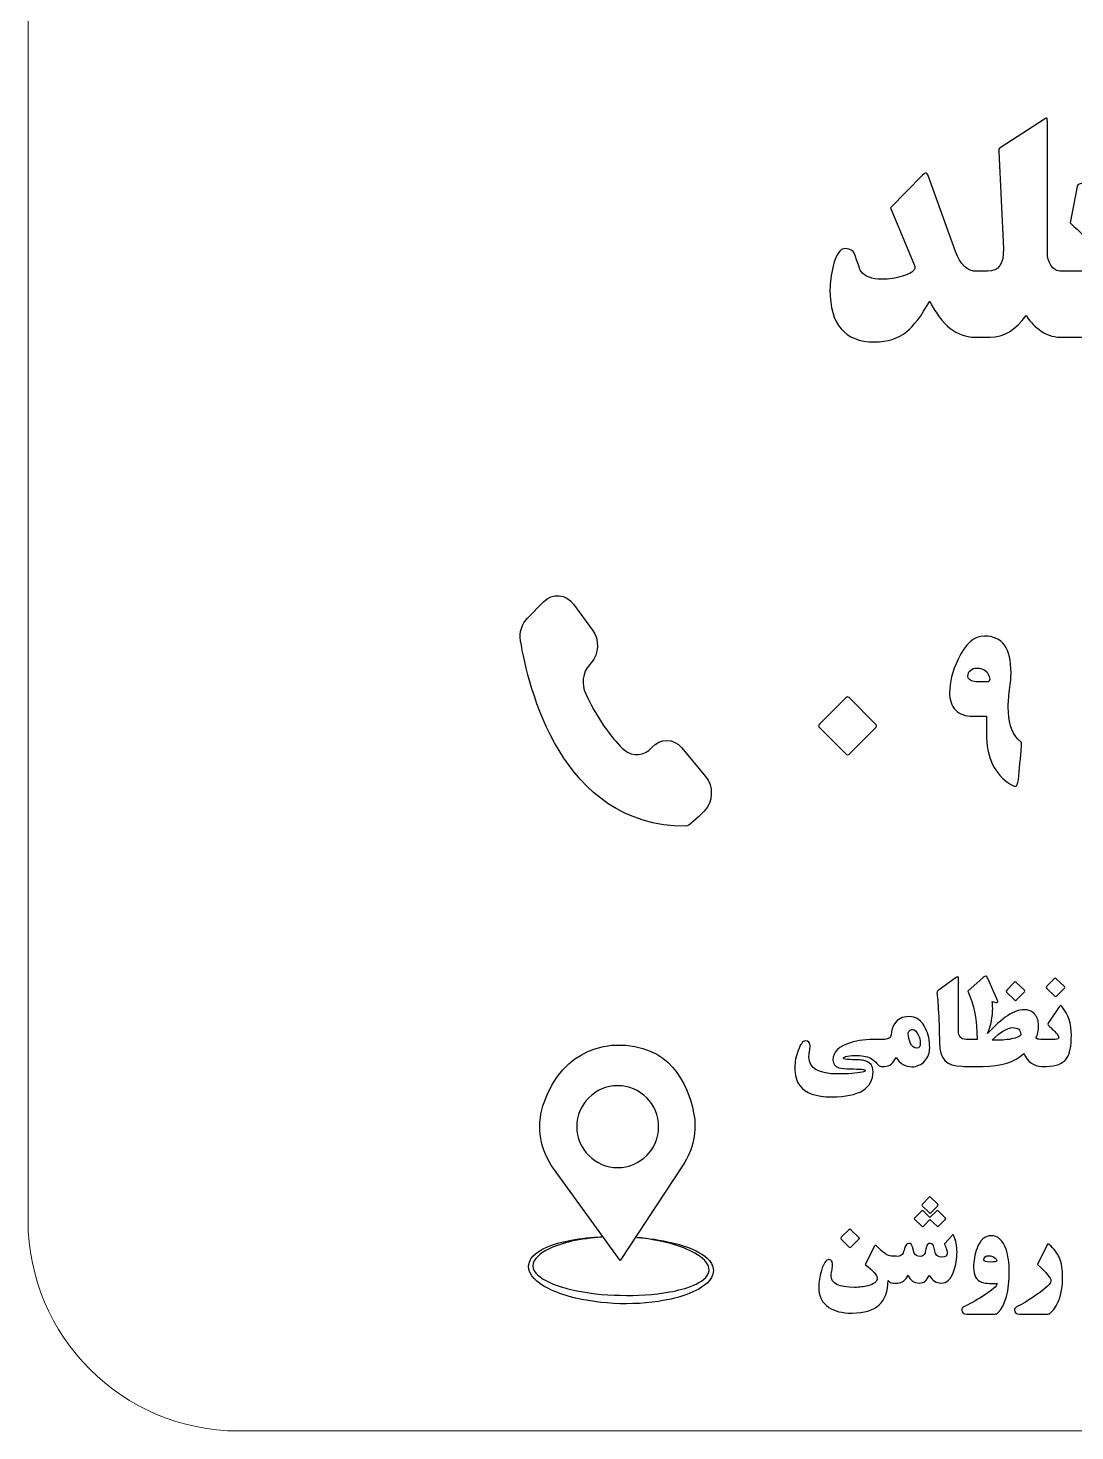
# Model space of a CAD drawing. Header units: millimetres. Extents: x -25 to 25, y -24.5 to 25.5.
# Drawn here: x -24.98 to -6.32, y -24.53 to 0.47 of the extents above; entities that cross this region are included whole.
import ezdxf

# ---------------------------------------------------------------- set-up
doc = ezdxf.new("R2010")
doc.units = ezdxf.units.MM
doc.header["$MEASUREMENT"] = 0
doc.layers.add('Layer 1', color=7, linetype='Continuous')

msp = doc.modelspace()

# ---------------------------------------------------------------- linework, layer by layer
at = {"layer": 'Layer 1', "color": 250, "lineweight": 18}
msp.add_open_spline([(21.2677, 25.4697), (21.2677, 25.4697), (-21.2323, 25.4697), (-21.2323, 25.4697), (-23.2977, 25.4697), (-24.9823, 23.7851), (-24.9823, 21.7197), (-24.9823, 21.7197), (-24.9823, -20.7803), (-24.9823, -20.7803), (-24.9823, -22.8457), (-23.2977, -24.5303), (-21.2323, -24.5303), (-21.2323, -24.5303), (21.2677, -24.5303), (21.2677, -24.5303), (23.3331, -24.5303), (25.0177, -22.8457), (25.0177, -20.7803), (25.0177, -20.7803), (25.0177, 21.7197), (25.0177, 21.7197), (25.0177, 23.7851), (23.3331, 25.4697), (21.2677, 25.4697)], degree=3, knots=[0, 0, 0, 0, 0.125, 0.125, 0.125, 0.25, 0.25, 0.25, 0.375, 0.375, 0.375, 0.5, 0.5, 0.5, 0.625, 0.625, 0.625, 0.75, 0.75, 0.75, 0.875, 0.875, 0.875, 1, 1, 1, 1], dxfattribs=at)
at = {"layer": 'Layer 1', "color": 250}
for points, knots in [([(-4.2819, -1.7464), (-4.2819, -1.7464), (-4.3361, -2.4529), (-4.3361, -2.4529), (-4.3397, -2.4891), (-4.3427, -2.5107), (-4.3463, -2.5173), (-4.3533, -2.5296), (-4.3714, -2.5397), (-4.4004, -2.5482), (-4.4004, -2.5482), (-5.4187, -2.8273), (-5.4187, -2.8273), (-5.1551, -3.1412), (-5.0232, -3.4676), (-5.0232, -3.8076), (-5.0232, -4.3093), (-5.1868, -4.6613), (-5.5144, -4.8649), (-5.7004, -4.9806), (-5.9148, -5.0383), (-6.1573, -5.0383), (-6.1573, -5.0383), (-6.4468, -5.0383), (-6.4468, -5.0383), (-6.4468, -5.0383), (-6.5758, -5.0383), (-6.5758, -5.0383), (-6.5758, -5.0383), (-6.5888, -5.0383), (-6.5888, -5.0383), (-6.7179, -5.0383), (-6.8437, -4.9916), (-6.9662, -4.8981), (-7.0624, -4.8236), (-7.1373, -4.7407), (-7.1907, -4.6507), (-7.3719, -4.9091), (-7.5872, -5.0383), (-7.8367, -5.0383), (-7.8367, -5.0383), (-7.8756, -5.0383), (-7.8756, -5.0383), (-7.8756, -5.0383), (-8.0254, -5.0383), (-8.0254, -5.0383), (-8.0254, -5.0383), (-8.1006, -5.0383), (-8.1006, -5.0383), (-8.4294, -5.0383), (-8.6989, -4.8239), (-8.9093, -4.3949), (-9.0557, -4.6568), (-9.1914, -4.8386), (-9.3176, -4.9399), (-9.4688, -5.0626), (-9.6621, -5.1234), (-9.8962, -5.1234), (-10.4231, -5.1234), (-10.6868, -4.8143), (-10.6868, -4.1961), (-10.6868, -4.0651), (-10.6678, -3.9239), (-10.6299, -3.7723), (-10.5783, -3.5637), (-10.5069, -3.4596), (-10.4156, -3.4596), (-10.3208, -3.4596), (-10.2587, -3.5068), (-10.2296, -3.6016), (-10.1797, -3.7603), (-10.1484, -3.8481), (-10.1364, -3.8653), (-10.0677, -3.9601), (-9.9421, -4.0073), (-9.7591, -4.0073), (-9.6368, -4.0073), (-9.5156, -3.9892), (-9.3948, -3.9531), (-9.2466, -3.9081), (-9.1726, -3.8547), (-9.1726, -3.7929), (-9.1726, -3.7824), (-9.1752, -3.7714), (-9.1804, -3.7594), (-9.1804, -3.7594), (-9.6096, -2.7333), (-9.6096, -2.7333), (-9.6096, -2.7333), (-9.0358, -2.1548), (-9.0358, -2.1548), (-9.0081, -2.1269), (-8.9873, -2.1133), (-8.9737, -2.1133), (-8.9617, -2.1133), (-8.9481, -2.1341), (-8.9322, -2.1756), (-8.9322, -2.1756), (-8.4467, -3.5134), (-8.4467, -3.5134), (-8.3624, -3.7481), (-8.2363, -3.8653), (-8.0692, -3.8653), (-8.0692, -3.8653), (-8.0254, -3.8653), (-8.0254, -3.8653), (-8.0254, -3.8653), (-7.8756, -3.8653), (-7.8756, -3.8653), (-7.6776, -3.8653), (-7.5844, -3.7308), (-7.5964, -3.4618), (-7.5964, -3.4618), (-7.6793, -1.7292), (-7.6793, -1.7292), (-7.6811, -1.6966), (-7.6722, -1.6737), (-7.6533, -1.6618), (-7.6533, -1.6618), (-6.8653, -1.1547), (-6.8653, -1.1547), (-6.8397, -1.1374), (-6.8233, -1.1326), (-6.8163, -1.1392), (-6.8128, -1.1446), (-6.8111, -1.1643), (-6.8111, -1.1988), (-6.8111, -1.1988), (-6.8111, -3.5368), (-6.8111, -3.5368), (-6.8111, -3.6197), (-6.7903, -3.6929), (-6.7493, -3.7568), (-6.7033, -3.8281), (-6.6414, -3.8642), (-6.5642, -3.8653), (-6.5642, -3.8653), (-6.5606, -3.8653), (-6.5606, -3.8653), (-6.5606, -3.8653), (-6.4468, -3.8653), (-6.4468, -3.8653), (-6.4468, -3.8653), (-6.3333, -3.8653), (-6.3333, -3.8653), (-6.0868, -3.8653), (-5.9002, -3.8517), (-5.7728, -3.8238), (-5.7177, -3.8119), (-5.6899, -3.7859), (-5.6899, -3.7462), (-5.6899, -3.7238), (-5.7013, -3.6991), (-5.7234, -3.6713), (-5.8182, -3.5539), (-6.0449, -3.3317), (-6.4029, -3.0041), (-6.4029, -3.0041), (-6.2812, -2.3546), (-6.2812, -2.3546), (-6.2812, -2.3444), (-6.2747, -2.3312), (-6.2609, -2.3157), (-6.2609, -2.3157), (-4.3256, -1.6948), (-4.3256, -1.6948), (-4.3034, -1.6878), (-4.2893, -1.6861), (-4.2846, -1.6896), (-4.2809, -1.6983), (-4.2801, -1.7173), (-4.2819, -1.7464)], [0, 0, 0, 0, 0.0175439, 0.0175439, 0.0175439, 0.0350877, 0.0350877, 0.0350877, 0.0526316, 0.0526316, 0.0526316, 0.0701754, 0.0701754, 0.0701754, 0.0877193, 0.0877193, 0.0877193, 0.1052632, 0.1052632, 0.1052632, 0.122807, 0.122807, 0.122807, 0.1403509, 0.1403509, 0.1403509, 0.1578947, 0.1578947, 0.1578947, 0.1754386, 0.1754386, 0.1754386, 0.1929825, 0.1929825, 0.1929825, 0.2105263, 0.2105263, 0.2105263, 0.2280702, 0.2280702, 0.2280702, 0.245614, 0.245614, 0.245614, 0.2631579, 0.2631579, 0.2631579, 0.2807018, 0.2807018, 0.2807018, 0.2982456, 0.2982456, 0.2982456, 0.3157895, 0.3157895, 0.3157895, 0.3333333, 0.3333333, 0.3333333, 0.3508772, 0.3508772, 0.3508772, 0.3684211, 0.3684211, 0.3684211, 0.3859649, 0.3859649, 0.3859649, 0.4035088, 0.4035088, 0.4035088, 0.4210526, 0.4210526, 0.4210526, 0.4385965, 0.4385965, 0.4385965, 0.4561404, 0.4561404, 0.4561404, 0.4736842, 0.4736842, 0.4736842, 0.4912281, 0.4912281, 0.4912281, 0.5087719, 0.5087719, 0.5087719, 0.5263158, 0.5263158, 0.5263158, 0.5438596, 0.5438596, 0.5438596, 0.5614035, 0.5614035, 0.5614035, 0.5789474, 0.5789474, 0.5789474, 0.5964912, 0.5964912, 0.5964912, 0.6140351, 0.6140351, 0.6140351, 0.6315789, 0.6315789, 0.6315789, 0.6491228, 0.6491228, 0.6491228, 0.6666667, 0.6666667, 0.6666667, 0.6842105, 0.6842105, 0.6842105, 0.7017544, 0.7017544, 0.7017544, 0.7192982, 0.7192982, 0.7192982, 0.7368421, 0.7368421, 0.7368421, 0.754386, 0.754386, 0.754386, 0.7719298, 0.7719298, 0.7719298, 0.7894737, 0.7894737, 0.7894737, 0.8070175, 0.8070175, 0.8070175, 0.8245614, 0.8245614, 0.8245614, 0.8421053, 0.8421053, 0.8421053, 0.8596491, 0.8596491, 0.8596491, 0.877193, 0.877193, 0.877193, 0.8947368, 0.8947368, 0.8947368, 0.9122807, 0.9122807, 0.9122807, 0.9298246, 0.9298246, 0.9298246, 0.9473684, 0.9473684, 0.9473684, 0.9649123, 0.9649123, 0.9649123, 0.9824561, 0.9824561, 0.9824561, 1, 1, 1, 1]), ([(-14.9764, -10.8782), (-14.9764, -10.8782), (-14.9433, -10.8412), (-14.9433, -10.8412), (-14.8039, -10.6837), (-14.7938, -10.4288), (-14.9199, -10.2577), (-14.9199, -10.2577), (-15.2573, -9.7991), (-15.2573, -9.7991), (-15.3931, -9.6148), (-15.6343, -9.5941), (-15.7917, -9.7537), (-15.7917, -9.7537), (-16.0814, -10.0466), (-16.0814, -10.0466), (-16.1816, -10.1474), (-16.2266, -10.2997), (-16.2023, -10.4499), (-16.0708, -11.2561), (-15.4848, -13.7556), (-13.2579, -13.7556), (-13.2077, -13.7556), (-13.0639, -13.6223), (-12.9286, -13.4839), (-12.7698, -13.3216), (-12.7592, -13.0412), (-12.9056, -12.8652), (-12.9056, -12.8652), (-13.3263, -12.3581), (-13.3263, -12.3581), (-13.4713, -12.1831), (-13.7126, -12.1803), (-13.8621, -12.3519), (-13.9952, -12.5044), (-14.2047, -12.5217), (-14.3542, -12.3912), (-14.5346, -12.2337), (-14.7788, -11.9409), (-15.0408, -11.3972), (-15.1219, -11.2274), (-15.0963, -11.0144), (-14.9764, -10.8782)], [0, 0, 0, 0, 0.0714286, 0.0714286, 0.0714286, 0.1428571, 0.1428571, 0.1428571, 0.2142857, 0.2142857, 0.2142857, 0.2857143, 0.2857143, 0.2857143, 0.3571429, 0.3571429, 0.3571429, 0.4285714, 0.4285714, 0.4285714, 0.5, 0.5, 0.5, 0.5714286, 0.5714286, 0.5714286, 0.6428571, 0.6428571, 0.6428571, 0.7142857, 0.7142857, 0.7142857, 0.7857143, 0.7857143, 0.7857143, 0.8571429, 0.8571429, 0.8571429, 0.9285714, 0.9285714, 0.9285714, 1, 1, 1, 1]), ([(-7.2749, -12.3221), (-7.2904, -12.5389), (-7.3084, -12.7414), (-7.3292, -12.9288), (-7.3372, -13.0028), (-7.3548, -13.0403), (-7.3817, -13.0403), (-7.3981, -13.0403), (-7.4249, -13.0293), (-7.4619, -13.0077), (-7.7521, -12.8397), (-7.8977, -12.5346), (-7.8977, -12.0918), (-7.8977, -12.0918), (-7.8977, -11.7937), (-7.8977, -11.7937), (-7.8977, -11.7937), (-8.1414, -11.7937), (-8.1414, -11.7937), (-8.2742, -11.7937), (-8.3766, -11.7567), (-8.4479, -11.6826), (-8.5198, -11.6081), (-8.5556, -11.5049), (-8.5556, -11.3722), (-8.5556, -11.1958), (-8.5053, -10.9978), (-8.4043, -10.7786), (-8.2777, -10.5026), (-8.1194, -10.3649), (-7.9303, -10.3649), (-7.6158, -10.3649), (-7.4588, -10.5833), (-7.4588, -11.0198), (-7.4588, -11.0864), (-7.4677, -11.1883), (-7.4849, -11.3246), (-7.5026, -11.4612), (-7.5109, -11.5644), (-7.5096, -11.6346), (-7.5078, -11.8859), (-7.4527, -12.0737), (-7.3447, -12.1986), (-7.3447, -12.1986), (-7.2859, -12.2474), (-7.2859, -12.2474), (-7.2754, -12.2594), (-7.2719, -12.2837), (-7.2749, -12.3221)], [0, 0, 0, 0, 0.0625, 0.0625, 0.0625, 0.125, 0.125, 0.125, 0.1875, 0.1875, 0.1875, 0.25, 0.25, 0.25, 0.3125, 0.3125, 0.3125, 0.375, 0.375, 0.375, 0.4375, 0.4375, 0.4375, 0.5, 0.5, 0.5, 0.5625, 0.5625, 0.5625, 0.625, 0.625, 0.625, 0.6875, 0.6875, 0.6875, 0.75, 0.75, 0.75, 0.8125, 0.8125, 0.8125, 0.875, 0.875, 0.875, 0.9375, 0.9375, 0.9375, 1, 1, 1, 1]), ([(-7.8403, -11.1309), (-7.8588, -10.9999), (-7.9378, -10.9347), (-8.0767, -10.9347), (-8.1177, -10.9347), (-8.1534, -10.9488), (-8.1834, -10.9762), (-8.2133, -11.0044), (-8.2279, -11.0388), (-8.2279, -11.0802), (-8.2279, -11.1292), (-8.1913, -11.1604), (-8.1186, -11.1742), (-8.0846, -11.1803), (-8.0109, -11.1834), (-7.8977, -11.1834), (-7.8544, -11.1834), (-7.8354, -11.1658), (-7.8403, -11.1309)], [0, 0, 0, 0, 0.1666667, 0.1666667, 0.1666667, 0.3333333, 0.3333333, 0.3333333, 0.5, 0.5, 0.5, 0.6666667, 0.6666667, 0.6666667, 0.8333333, 0.8333333, 0.8333333, 1, 1, 1, 1]), ([(-9.8807, -12.0068), (-9.8807, -12.0068), (-10.3411, -12.4642), (-10.3411, -12.4642), (-10.3627, -12.4857), (-10.3843, -12.4857), (-10.4059, -12.4642), (-10.4059, -12.4642), (-10.8756, -11.9932), (-10.8756, -11.9932), (-10.8949, -11.9777), (-10.8941, -11.9592), (-10.8724, -11.9372), (-10.8724, -11.9372), (-10.4014, -11.4632), (-10.4014, -11.4632), (-10.3829, -11.4446), (-10.3648, -11.4442), (-10.3472, -11.4618), (-10.3472, -11.4618), (-9.8807, -11.9279), (-9.8807, -11.9279), (-9.8538, -11.9548), (-9.8538, -11.9808), (-9.8807, -12.0068)], [0, 0, 0, 0, 0.125, 0.125, 0.125, 0.25, 0.25, 0.25, 0.375, 0.375, 0.375, 0.5, 0.5, 0.5, 0.625, 0.625, 0.625, 0.75, 0.75, 0.75, 0.875, 0.875, 0.875, 1, 1, 1, 1]), ([(-6.3844, -17.4778), (-6.3844, -17.6741), (-6.4123, -17.8129), (-6.4683, -17.8932), (-6.5331, -17.9871), (-6.6531, -18.0343), (-6.8281, -18.0343), (-6.8281, -18.0343), (-6.9128, -18.0339), (-6.9128, -18.0339), (-7.0537, -18.0339), (-7.1578, -17.9581), (-7.2288, -17.8064), (-7.3959, -17.9581), (-7.6388, -18.0339), (-7.9572, -18.0339), (-7.9572, -18.0339), (-8.2876, -18.0329), (-8.2876, -18.0329), (-8.2876, -18.0329), (-8.3393, -18.0319), (-8.3393, -18.0319), (-8.6039, -18.0319), (-8.7366, -17.8938), (-8.7366, -17.6169), (-8.7366, -17.4988), (-8.7406, -17.3436), (-8.7489, -17.1517), (-8.7582, -16.9493), (-8.7679, -16.8148), (-8.7777, -16.7496), (-8.7829, -16.7173), (-8.7772, -16.6936), (-8.7608, -16.6799), (-8.7608, -16.6799), (-8.4527, -16.4624), (-8.4527, -16.4624), (-8.4314, -16.4474), (-8.4173, -16.4404), (-8.4089, -16.4404), (-8.4002, -16.4404), (-8.3953, -16.4488), (-8.3953, -16.4656), (-8.3953, -16.4656), (-8.3953, -17.3982), (-8.3953, -17.3982), (-8.3953, -17.4986), (-8.3527, -17.5502), (-8.2674, -17.5533), (-8.2674, -17.5533), (-8.0653, -17.5533), (-8.0653, -17.5533), (-8.0653, -17.2133), (-8.1204, -16.9258), (-8.2307, -16.6912), (-8.2307, -16.6912), (-7.9563, -16.4527), (-7.9563, -16.4527), (-7.9312, -16.4314), (-7.9158, -16.4213), (-7.9087, -16.4213), (-7.8999, -16.4213), (-7.8884, -16.4372), (-7.8734, -16.4698), (-7.8734, -16.4698), (-7.7126, -16.8279), (-7.7126, -16.8279), (-7.7006, -16.8543), (-7.6944, -16.8724), (-7.6944, -16.8817), (-7.6944, -16.8901), (-7.7019, -16.8944), (-7.7169, -16.8944), (-7.7332, -16.8944), (-7.7583, -16.8892), (-7.7932, -16.8786), (-7.7888, -16.9161), (-7.7866, -16.9541), (-7.7866, -16.9933), (-7.7866, -17.1481), (-7.8171, -17.3007), (-7.8778, -17.4506), (-7.6221, -17.1657), (-7.4047, -17.0237), (-7.2252, -17.0237), (-7.1472, -17.0237), (-7.0841, -17.0506), (-7.0369, -17.1044), (-6.9916, -17.1551), (-6.9691, -17.2204), (-6.9691, -17.3007), (-6.9691, -17.3968), (-6.9853, -17.4722), (-7.0179, -17.5256), (-7.0087, -17.5441), (-6.9787, -17.5533), (-6.9276, -17.5533), (-6.9276, -17.5533), (-6.8496, -17.5534), (-6.8496, -17.5534), (-6.8496, -17.5534), (-6.6716, -17.5536), (-6.6716, -17.5536), (-6.6297, -17.5536), (-6.6089, -17.5413), (-6.6089, -17.5183), (-6.6089, -17.5059), (-6.6151, -17.4923), (-6.6271, -17.4769), (-6.6707, -17.4204), (-6.7271, -17.3613), (-6.7963, -17.2996), (-6.8069, -17.2899), (-6.8069, -17.2772), (-6.7963, -17.2617), (-6.7963, -17.2617), (-6.5992, -16.9751), (-6.5992, -16.9751), (-6.5887, -16.9597), (-6.5807, -16.9517), (-6.5758, -16.9517), (-6.5697, -16.9517), (-6.5608, -16.9587), (-6.5498, -16.9728), (-6.4396, -17.1087), (-6.3844, -17.2772), (-6.3844, -17.4778)], [0, 0, 0, 0, 0.0238095, 0.0238095, 0.0238095, 0.047619, 0.047619, 0.047619, 0.0714286, 0.0714286, 0.0714286, 0.0952381, 0.0952381, 0.0952381, 0.1190476, 0.1190476, 0.1190476, 0.1428571, 0.1428571, 0.1428571, 0.1666667, 0.1666667, 0.1666667, 0.1904762, 0.1904762, 0.1904762, 0.2142857, 0.2142857, 0.2142857, 0.2380952, 0.2380952, 0.2380952, 0.2619048, 0.2619048, 0.2619048, 0.2857143, 0.2857143, 0.2857143, 0.3095238, 0.3095238, 0.3095238, 0.3333333, 0.3333333, 0.3333333, 0.3571429, 0.3571429, 0.3571429, 0.3809524, 0.3809524, 0.3809524, 0.4047619, 0.4047619, 0.4047619, 0.4285714, 0.4285714, 0.4285714, 0.452381, 0.452381, 0.452381, 0.4761905, 0.4761905, 0.4761905, 0.5, 0.5, 0.5, 0.5238095, 0.5238095, 0.5238095, 0.547619, 0.547619, 0.547619, 0.5714286, 0.5714286, 0.5714286, 0.5952381, 0.5952381, 0.5952381, 0.6190476, 0.6190476, 0.6190476, 0.6428571, 0.6428571, 0.6428571, 0.6666667, 0.6666667, 0.6666667, 0.6904762, 0.6904762, 0.6904762, 0.7142857, 0.7142857, 0.7142857, 0.7380952, 0.7380952, 0.7380952, 0.7619048, 0.7619048, 0.7619048, 0.7857143, 0.7857143, 0.7857143, 0.8095238, 0.8095238, 0.8095238, 0.8333333, 0.8333333, 0.8333333, 0.8571429, 0.8571429, 0.8571429, 0.8809524, 0.8809524, 0.8809524, 0.9047619, 0.9047619, 0.9047619, 0.9285714, 0.9285714, 0.9285714, 0.952381, 0.952381, 0.952381, 0.9761905, 0.9761905, 0.9761905, 1, 1, 1, 1]), ([(-6.5062, -16.6108), (-6.4956, -16.6206), (-6.4952, -16.6311), (-6.5057, -16.6417), (-6.5057, -16.6417), (-6.6486, -16.7828), (-6.6486, -16.7828), (-6.6588, -16.7926), (-6.6693, -16.7926), (-6.6803, -16.7828), (-6.6803, -16.7828), (-6.8241, -16.6434), (-6.8241, -16.6434), (-6.8361, -16.6324), (-6.8352, -16.6201), (-6.8206, -16.6056), (-6.8206, -16.6056), (-6.6883, -16.4711), (-6.6883, -16.4711), (-6.6768, -16.4587), (-6.6649, -16.4587), (-6.6526, -16.4711), (-6.6526, -16.4711), (-6.5062, -16.6108), (-6.5062, -16.6108)], [0, 0, 0, 0, 0.125, 0.125, 0.125, 0.25, 0.25, 0.25, 0.375, 0.375, 0.375, 0.5, 0.5, 0.5, 0.625, 0.625, 0.625, 0.75, 0.75, 0.75, 0.875, 0.875, 0.875, 1, 1, 1, 1]), ([(-7.2213, -16.6776), (-7.2116, -16.6872), (-7.2116, -16.6974), (-7.2213, -16.7067), (-7.2213, -16.7067), (-7.3637, -16.8504), (-7.3637, -16.8504), (-7.3738, -16.8601), (-7.3839, -16.8597), (-7.3951, -16.8499), (-7.3951, -16.8499), (-7.5388, -16.7088), (-7.5388, -16.7088), (-7.5502, -16.6987), (-7.5493, -16.6868), (-7.5357, -16.6732), (-7.5357, -16.6732), (-7.4026, -16.5378), (-7.4026, -16.5378), (-7.3911, -16.5263), (-7.3792, -16.5263), (-7.3672, -16.5378), (-7.3672, -16.5378), (-7.2213, -16.6776), (-7.2213, -16.6776)], [0, 0, 0, 0, 0.125, 0.125, 0.125, 0.25, 0.25, 0.25, 0.375, 0.375, 0.375, 0.5, 0.5, 0.5, 0.625, 0.625, 0.625, 0.75, 0.75, 0.75, 0.875, 0.875, 0.875, 1, 1, 1, 1]), ([(-8.9093, -17.7002), (-8.9093, -17.7928), (-8.9389, -17.8722), (-8.9979, -17.9374), (-9.0588, -18.0062), (-9.1352, -18.0406), (-9.2268, -18.0406), (-9.3428, -18.0406), (-9.4368, -17.9846), (-9.5096, -17.8731), (-9.5584, -17.9802), (-9.6233, -18.0339), (-9.7078, -18.0339), (-9.7078, -18.0339), (-9.7734, -18.0341), (-9.7734, -18.0341), (-9.7951, -18.0341), (-9.8207, -18.0168), (-9.8498, -17.9829), (-9.8863, -17.9397), (-9.9243, -17.9079), (-9.9639, -17.8881), (-10.0323, -17.8542), (-10.1253, -17.8374), (-10.2422, -17.8374), (-10.3102, -17.8374), (-10.3662, -17.8449), (-10.4098, -17.8603), (-10.4358, -17.8696), (-10.4491, -17.8784), (-10.4491, -17.8881), (-10.4491, -17.9048), (-10.4089, -17.9137), (-10.3296, -17.9137), (-10.2003, -17.9137), (-10.1117, -17.9203), (-10.0637, -17.9344), (-9.9666, -17.9626), (-9.9186, -18.0252), (-9.9186, -18.1232), (-9.9186, -18.4261), (-10.1642, -18.5773), (-10.6554, -18.5773), (-10.9359, -18.5773), (-11.1264, -18.5107), (-11.2273, -18.3772), (-11.2852, -18.3004), (-11.3142, -18.1914), (-11.3142, -18.0522), (-11.3142, -17.9561), (-11.2944, -17.8551), (-11.2547, -17.7492), (-11.2133, -17.6372), (-11.1701, -17.5807), (-11.1254, -17.5807), (-11.0699, -17.5807), (-11.0422, -17.6121), (-11.0422, -17.6751), (-11.0422, -17.6967), (-11.0452, -17.7293), (-11.0523, -17.7712), (-11.0589, -17.8136), (-11.0619, -17.8458), (-11.0619, -17.8678), (-11.0619, -18.0684), (-10.8887, -18.1686), (-10.5412, -18.1686), (-10.3569, -18.1686), (-10.2144, -18.1579), (-10.1143, -18.1368), (-10.0777, -18.1288), (-10.0592, -18.1192), (-10.0592, -18.1073), (-10.0592, -18.0958), (-10.0777, -18.0887), (-10.1143, -18.0861), (-10.1778, -18.0808), (-10.2439, -18.0786), (-10.3123, -18.0786), (-10.4168, -18.0786), (-10.4896, -18.0719), (-10.5307, -18.0588), (-10.5989, -18.0358), (-10.6333, -17.9899), (-10.6333, -17.9207), (-10.6333, -17.7761), (-10.5293, -17.6729), (-10.3221, -17.6116), (-10.1884, -17.5719), (-10.0279, -17.5521), (-9.8401, -17.5521), (-9.8401, -17.5521), (-9.7078, -17.5521), (-9.7078, -17.5521), (-9.6381, -17.5464), (-9.6017, -17.5189), (-9.5986, -17.4696), (-9.5942, -17.3951), (-9.5734, -17.3297), (-9.5359, -17.2742), (-9.4796, -17.1891), (-9.3957, -17.1463), (-9.2842, -17.1463), (-9.1501, -17.1463), (-9.0492, -17.2173), (-8.9821, -17.3584), (-8.9336, -17.4607), (-8.9093, -17.5749), (-8.9093, -17.7002)], [0, 0, 0, 0, 0.0277778, 0.0277778, 0.0277778, 0.0555556, 0.0555556, 0.0555556, 0.0833333, 0.0833333, 0.0833333, 0.1111111, 0.1111111, 0.1111111, 0.1388889, 0.1388889, 0.1388889, 0.1666667, 0.1666667, 0.1666667, 0.1944444, 0.1944444, 0.1944444, 0.2222222, 0.2222222, 0.2222222, 0.25, 0.25, 0.25, 0.2777778, 0.2777778, 0.2777778, 0.3055556, 0.3055556, 0.3055556, 0.3333333, 0.3333333, 0.3333333, 0.3611111, 0.3611111, 0.3611111, 0.3888889, 0.3888889, 0.3888889, 0.4166667, 0.4166667, 0.4166667, 0.4444444, 0.4444444, 0.4444444, 0.4722222, 0.4722222, 0.4722222, 0.5, 0.5, 0.5, 0.5277778, 0.5277778, 0.5277778, 0.5555556, 0.5555556, 0.5555556, 0.5833333, 0.5833333, 0.5833333, 0.6111111, 0.6111111, 0.6111111, 0.6388889, 0.6388889, 0.6388889, 0.6666667, 0.6666667, 0.6666667, 0.6944444, 0.6944444, 0.6944444, 0.7222222, 0.7222222, 0.7222222, 0.75, 0.75, 0.75, 0.7777778, 0.7777778, 0.7777778, 0.8055556, 0.8055556, 0.8055556, 0.8333333, 0.8333333, 0.8333333, 0.8611111, 0.8611111, 0.8611111, 0.8888889, 0.8888889, 0.8888889, 0.9166667, 0.9166667, 0.9166667, 0.9444444, 0.9444444, 0.9444444, 0.9722222, 0.9722222, 0.9722222, 1, 1, 1, 1]), ([(-9.0764, -17.6146), (-9.0764, -17.5692), (-9.0888, -17.5207), (-9.1136, -17.4687), (-9.1431, -17.4056), (-9.1779, -17.3743), (-9.2172, -17.3743), (-9.2388, -17.3743), (-9.2564, -17.3827), (-9.2701, -17.3994), (-9.2846, -17.4157), (-9.2917, -17.4352), (-9.2917, -17.4572), (-9.2917, -17.5106), (-9.2798, -17.5631), (-9.2564, -17.6137), (-9.2268, -17.6789), (-9.1867, -17.7112), (-9.1361, -17.7112), (-9.0963, -17.7112), (-9.0764, -17.6789), (-9.0764, -17.6146)], [0, 0, 0, 0, 0.1428571, 0.1428571, 0.1428571, 0.2857143, 0.2857143, 0.2857143, 0.4285714, 0.4285714, 0.4285714, 0.5714286, 0.5714286, 0.5714286, 0.7142857, 0.7142857, 0.7142857, 0.8571429, 0.8571429, 0.8571429, 1, 1, 1, 1]), ([(-7.2857, -17.4647), (-7.2857, -17.3836), (-7.3342, -17.3426), (-7.4312, -17.3426), (-7.5256, -17.3426), (-7.6472, -17.4162), (-7.7963, -17.5639), (-7.7637, -17.5652), (-7.7319, -17.5661), (-7.7011, -17.5661), (-7.5732, -17.5661), (-7.4691, -17.5538), (-7.3884, -17.5299), (-7.3201, -17.5092), (-7.2857, -17.4876), (-7.2857, -17.4647)], [0, 0, 0, 0, 0.2, 0.2, 0.2, 0.4, 0.4, 0.4, 0.6, 0.6, 0.6, 0.8, 0.8, 0.8, 1, 1, 1, 1]), ([(-15.6159, -19.8531), (-15.6159, -19.8531), (-14.4292, -21.4957), (-14.4292, -21.4957), (-14.4292, -21.4957), (-13.3066, -19.7904), (-13.3066, -19.7904), (-13.1257, -19.5162), (-13.0516, -19.1823), (-13.1169, -18.8599), (-13.2236, -18.3343), (-13.5442, -17.6346), (-14.4953, -17.6531), (-14.4953, -17.6531), (-15.4483, -17.6173), (-15.8028, -18.7366), (-15.9232, -19.1153), (-15.8487, -19.5307), (-15.6159, -19.8531)], [0, 0, 0, 0, 0.1666667, 0.1666667, 0.1666667, 0.3333333, 0.3333333, 0.3333333, 0.5, 0.5, 0.5, 0.6666667, 0.6666667, 0.6666667, 0.8333333, 0.8333333, 0.8333333, 1, 1, 1, 1]), ([(-9.0439, -20.5167), (-9.0523, -20.5087), (-9.0523, -20.5008), (-9.0439, -20.4924), (-9.0439, -20.4924), (-8.9178, -20.3672), (-8.9178, -20.3672), (-8.9089, -20.3593), (-8.9006, -20.3593), (-8.8922, -20.3672), (-8.8922, -20.3672), (-8.7652, -20.4911), (-8.7652, -20.4911), (-8.7568, -20.4999), (-8.7582, -20.5097), (-8.7697, -20.5219), (-8.7697, -20.5219), (-8.8838, -20.6393), (-8.8838, -20.6393), (-8.8941, -20.6507), (-8.9046, -20.6507), (-8.9161, -20.6397), (-8.9161, -20.6397), (-9.0439, -20.5167), (-9.0439, -20.5167)], [0, 0, 0, 0, 0.125, 0.125, 0.125, 0.25, 0.25, 0.25, 0.375, 0.375, 0.375, 0.5, 0.5, 0.5, 0.625, 0.625, 0.625, 0.75, 0.75, 0.75, 0.875, 0.875, 0.875, 1, 1, 1, 1]), ([(-9.1779, -20.7571), (-9.1863, -20.7504), (-9.1863, -20.7429), (-9.1771, -20.7337), (-9.1771, -20.7337), (-9.0523, -20.6102), (-9.0523, -20.6102), (-9.0439, -20.6013), (-9.0351, -20.6013), (-9.0267, -20.6102), (-9.0267, -20.6102), (-8.9042, -20.7292), (-8.9042, -20.7292), (-8.9042, -20.7292), (-8.7811, -20.6102), (-8.7811, -20.6102), (-8.7727, -20.6022), (-8.7643, -20.6022), (-8.7568, -20.6102), (-8.7568, -20.6102), (-8.6307, -20.7328), (-8.6307, -20.7328), (-8.6211, -20.7421), (-8.6214, -20.7513), (-8.6321, -20.7623), (-8.6321, -20.7623), (-8.7498, -20.8809), (-8.7498, -20.8809), (-8.7591, -20.8911), (-8.7692, -20.8911), (-8.7789, -20.8809), (-8.7789, -20.8809), (-8.9043, -20.7629), (-8.9043, -20.7629), (-8.9043, -20.7629), (-9.0188, -20.8813), (-9.0188, -20.8813), (-9.0289, -20.8916), (-9.0396, -20.8916), (-9.0501, -20.8813), (-9.0501, -20.8813), (-9.1779, -20.7571), (-9.1779, -20.7571)], [0, 0, 0, 0, 0.0714286, 0.0714286, 0.0714286, 0.1428571, 0.1428571, 0.1428571, 0.2142857, 0.2142857, 0.2142857, 0.2857143, 0.2857143, 0.2857143, 0.3571429, 0.3571429, 0.3571429, 0.4285714, 0.4285714, 0.4285714, 0.5, 0.5, 0.5, 0.5714286, 0.5714286, 0.5714286, 0.6428571, 0.6428571, 0.6428571, 0.7142857, 0.7142857, 0.7142857, 0.7857143, 0.7857143, 0.7857143, 0.8571429, 0.8571429, 0.8571429, 0.9285714, 0.9285714, 0.9285714, 1, 1, 1, 1]), ([(-10.1704, -21.0834), (-10.1608, -21.0927), (-10.1612, -21.1023), (-10.1718, -21.1124), (-10.1718, -21.1124), (-10.3133, -21.2562), (-10.3133, -21.2562), (-10.3231, -21.2659), (-10.3337, -21.2656), (-10.3442, -21.2558), (-10.3442, -21.2558), (-10.4884, -21.1147), (-10.4884, -21.1147), (-10.4994, -21.1046), (-10.4986, -21.0927), (-10.4849, -21.0789), (-10.4849, -21.0789), (-10.3517, -20.9436), (-10.3517, -20.9436), (-10.3403, -20.9322), (-10.3288, -20.9322), (-10.3169, -20.9436), (-10.3169, -20.9436), (-10.1704, -21.0834), (-10.1704, -21.0834)], [0, 0, 0, 0, 0.125, 0.125, 0.125, 0.25, 0.25, 0.25, 0.375, 0.375, 0.375, 0.5, 0.5, 0.5, 0.625, 0.625, 0.625, 0.75, 0.75, 0.75, 0.875, 0.875, 0.875, 1, 1, 1, 1]), ([(-14.1283, -21.0808), (-13.9226, -21.1071), (-13.7128, -21.1419), (-13.5079, -21.1971), (-13.3637, -21.2377), (-13.2227, -21.2918), (-13.0938, -21.3642), (-12.9717, -21.4343), (-12.8368, -21.5411), (-12.8403, -21.6684), (-12.8539, -21.7942), (-12.9938, -21.8797), (-13.1212, -21.9348), (-13.2539, -21.9913), (-13.3977, -22.0248), (-13.5419, -22.0534), (-13.8316, -22.1081), (-14.1297, -22.1227), (-14.4256, -22.1134), (-14.7211, -22.1077), (-15.0183, -22.0782), (-15.3044, -22.0089), (-15.4469, -21.9736), (-15.5889, -21.9322), (-15.7189, -21.8687), (-15.8429, -21.8078), (-15.9787, -21.7152), (-15.9862, -21.5891), (-15.9827, -21.4612), (-15.8429, -21.3611), (-15.7172, -21.2976), (-15.5844, -21.2319), (-15.4412, -21.1847), (-15.2952, -21.1512), (-15.1171, -21.1132), (-14.9359, -21.0899), (-14.7558, -21.0741), (-14.9394, -21.0774), (-15.1206, -21.0963), (-15.2996, -21.1301), (-15.4473, -21.1596), (-15.5959, -21.1939), (-15.7371, -21.2544), (-15.8684, -21.3166), (-16.0364, -21.3977), (-16.0616, -21.5873), (-16.0568, -21.7787), (-15.8941, -21.8832), (-15.7674, -21.9599), (-15.6308, -22.0367), (-15.4853, -22.0918), (-15.3371, -22.1342), (-15.0399, -22.2139), (-14.7347, -22.2518), (-14.4292, -22.2647), (-14.1231, -22.2677), (-13.8166, -22.2448), (-13.5159, -22.1804), (-13.3656, -22.1464), (-13.2173, -22.0984), (-13.0767, -22.0292), (-12.9466, -21.9586), (-12.7791, -21.8624), (-12.7641, -21.6707), (-12.7794, -21.4806), (-12.9434, -21.3902), (-13.0714, -21.3218), (-13.2094, -21.2544), (-13.3558, -21.2121), (-13.5022, -21.1754), (-13.7082, -21.1257), (-13.9178, -21.0961), (-14.1283, -21.0808)], [0, 0, 0, 0, 0.0416667, 0.0416667, 0.0416667, 0.0833333, 0.0833333, 0.0833333, 0.125, 0.125, 0.125, 0.1666667, 0.1666667, 0.1666667, 0.2083333, 0.2083333, 0.2083333, 0.25, 0.25, 0.25, 0.2916667, 0.2916667, 0.2916667, 0.3333333, 0.3333333, 0.3333333, 0.375, 0.375, 0.375, 0.4166667, 0.4166667, 0.4166667, 0.4583333, 0.4583333, 0.4583333, 0.5, 0.5, 0.5, 0.5416667, 0.5416667, 0.5416667, 0.5833333, 0.5833333, 0.5833333, 0.625, 0.625, 0.625, 0.6666667, 0.6666667, 0.6666667, 0.7083333, 0.7083333, 0.7083333, 0.75, 0.75, 0.75, 0.7916667, 0.7916667, 0.7916667, 0.8333333, 0.8333333, 0.8333333, 0.875, 0.875, 0.875, 0.9166667, 0.9166667, 0.9166667, 0.9583333, 0.9583333, 0.9583333, 1, 1, 1, 1]), ([(-8.4222, -21.3352), (-8.4222, -21.4603), (-8.4407, -21.5746), (-8.4782, -21.6787), (-8.5302, -21.8233), (-8.6064, -21.8956), (-8.7071, -21.8956), (-8.7917, -21.8956), (-8.8618, -21.8493), (-8.9178, -21.7576), (-8.9588, -21.8493), (-9.0157, -21.8956), (-9.0893, -21.8956), (-9.1917, -21.8956), (-9.2604, -21.8479), (-9.2957, -21.7527), (-9.3389, -21.8479), (-9.4016, -21.8956), (-9.4844, -21.8956), (-9.4844, -21.8956), (-9.5046, -21.8956), (-9.5046, -21.8956), (-9.5046, -21.8956), (-9.5637, -21.8957), (-9.5637, -21.8957), (-9.6012, -21.8957), (-9.6298, -21.8798), (-9.6506, -21.8476), (-9.6506, -22.2361), (-9.8644, -22.4306), (-10.2922, -22.4306), (-10.4682, -22.4306), (-10.6066, -22.3971), (-10.7076, -22.3296), (-10.8284, -22.2502), (-10.8884, -22.1263), (-10.8884, -21.9592), (-10.8884, -21.8772), (-10.8721, -21.7814), (-10.8389, -21.6721), (-10.7993, -21.5419), (-10.7552, -21.4776), (-10.7063, -21.4776), (-10.6767, -21.4776), (-10.6578, -21.4904), (-10.6489, -21.5164), (-10.6449, -21.5301), (-10.6428, -21.5552), (-10.6428, -21.5927), (-10.6428, -21.6108), (-10.6472, -21.6394), (-10.6556, -21.6783), (-10.6639, -21.7166), (-10.6683, -21.7453), (-10.6683, -21.7642), (-10.6683, -21.9023), (-10.5281, -21.9719), (-10.2477, -21.9719), (-10.1648, -21.9719), (-10.0858, -21.9622), (-10.0117, -21.9433), (-9.9011, -21.9151), (-9.8454, -21.8706), (-9.8454, -21.8097), (-9.8454, -21.7589), (-9.9164, -21.6764), (-10.0584, -21.5618), (-10.0584, -21.5618), (-9.8931, -21.2399), (-9.8931, -21.2399), (-9.8864, -21.2281), (-9.8812, -21.2218), (-9.8763, -21.2218), (-9.8711, -21.2218), (-9.8632, -21.2281), (-9.8517, -21.2399), (-9.7401, -21.3563), (-9.6541, -21.4149), (-9.5933, -21.4149), (-9.5933, -21.4149), (-9.5046, -21.4179), (-9.5046, -21.4179), (-9.5046, -21.4179), (-9.4862, -21.4211), (-9.4862, -21.4211), (-9.4377, -21.4211), (-9.4029, -21.4013), (-9.3826, -21.3612), (-9.3721, -21.3263), (-9.3619, -21.2914), (-9.3517, -21.2567), (-9.3337, -21.2117), (-9.3103, -21.1892), (-9.2829, -21.1892), (-9.2498, -21.1892), (-9.2278, -21.2091), (-9.2177, -21.2492), (-9.2177, -21.2492), (-9.1868, -21.3612), (-9.1868, -21.3612), (-9.1669, -21.4013), (-9.1294, -21.4211), (-9.0743, -21.4211), (-9.0333, -21.4211), (-9.0061, -21.4013), (-8.9919, -21.3607), (-8.9874, -21.3404), (-8.9796, -21.3029), (-8.9677, -21.2496), (-8.9576, -21.2091), (-8.9342, -21.1892), (-8.8976, -21.1892), (-8.8649, -21.1892), (-8.8437, -21.2099), (-8.8341, -21.2522), (-8.8341, -21.2522), (-8.8063, -21.3691), (-8.8063, -21.3691), (-8.7868, -21.4106), (-8.7498, -21.4317), (-8.6952, -21.4317), (-8.6298, -21.4317), (-8.5968, -21.4079), (-8.5968, -21.3607), (-8.5968, -21.3321), (-8.6029, -21.3029), (-8.6148, -21.2738), (-8.6211, -21.2579), (-8.6321, -21.2324), (-8.6476, -21.1976), (-8.6476, -21.1976), (-8.5112, -21.0472), (-8.5112, -21.0472), (-8.4962, -21.0308), (-8.4852, -21.0322), (-8.4782, -21.0507), (-8.4407, -21.1447), (-8.4222, -21.2394), (-8.4222, -21.3352)], [0, 0, 0, 0, 0.0217391, 0.0217391, 0.0217391, 0.0434783, 0.0434783, 0.0434783, 0.0652174, 0.0652174, 0.0652174, 0.0869565, 0.0869565, 0.0869565, 0.1086957, 0.1086957, 0.1086957, 0.1304348, 0.1304348, 0.1304348, 0.1521739, 0.1521739, 0.1521739, 0.173913, 0.173913, 0.173913, 0.1956522, 0.1956522, 0.1956522, 0.2173913, 0.2173913, 0.2173913, 0.2391304, 0.2391304, 0.2391304, 0.2608696, 0.2608696, 0.2608696, 0.2826087, 0.2826087, 0.2826087, 0.3043478, 0.3043478, 0.3043478, 0.326087, 0.326087, 0.326087, 0.3478261, 0.3478261, 0.3478261, 0.3695652, 0.3695652, 0.3695652, 0.3913043, 0.3913043, 0.3913043, 0.4130435, 0.4130435, 0.4130435, 0.4347826, 0.4347826, 0.4347826, 0.4565217, 0.4565217, 0.4565217, 0.4782609, 0.4782609, 0.4782609, 0.5, 0.5, 0.5, 0.5217391, 0.5217391, 0.5217391, 0.5434783, 0.5434783, 0.5434783, 0.5652174, 0.5652174, 0.5652174, 0.5869565, 0.5869565, 0.5869565, 0.6086957, 0.6086957, 0.6086957, 0.6304348, 0.6304348, 0.6304348, 0.6521739, 0.6521739, 0.6521739, 0.673913, 0.673913, 0.673913, 0.6956522, 0.6956522, 0.6956522, 0.7173913, 0.7173913, 0.7173913, 0.7391304, 0.7391304, 0.7391304, 0.7608696, 0.7608696, 0.7608696, 0.7826087, 0.7826087, 0.7826087, 0.8043478, 0.8043478, 0.8043478, 0.826087, 0.826087, 0.826087, 0.8478261, 0.8478261, 0.8478261, 0.8695652, 0.8695652, 0.8695652, 0.8913043, 0.8913043, 0.8913043, 0.9130435, 0.9130435, 0.9130435, 0.9347826, 0.9347826, 0.9347826, 0.9565217, 0.9565217, 0.9565217, 0.9782609, 0.9782609, 0.9782609, 1, 1, 1, 1]), ([(-7.4914, -21.6851), (-7.4914, -22.0364), (-7.5572, -22.2821), (-7.6891, -22.4219), (-7.7053, -22.4391), (-7.7264, -22.4471), (-7.7529, -22.4471), (-7.7529, -22.4471), (-8.2494, -22.4471), (-8.2494, -22.4471), (-8.3082, -22.4471), (-8.3377, -22.4232), (-8.3377, -22.3752), (-8.3377, -22.3492), (-8.3249, -22.3302), (-8.2993, -22.3178), (-8.2081, -22.2751), (-8.0987, -22.2133), (-7.9699, -22.1331), (-7.7962, -22.0237), (-7.7079, -21.9483), (-7.7049, -21.9051), (-7.8491, -21.9051), (-7.9431, -21.8963), (-7.9858, -21.8796), (-8.0797, -21.8429), (-8.1269, -21.7569), (-8.1269, -21.6211), (-8.1269, -21.4986), (-8.1062, -21.3829), (-8.0652, -21.2749), (-8.0087, -21.1259), (-7.9253, -21.0513), (-7.8151, -21.0513), (-7.6926, -21.0513), (-7.6034, -21.1321), (-7.5483, -21.2931), (-7.5104, -21.4037), (-7.4914, -21.5342), (-7.4914, -21.6851)], [0, 0, 0, 0, 0.0769231, 0.0769231, 0.0769231, 0.1538462, 0.1538462, 0.1538462, 0.2307692, 0.2307692, 0.2307692, 0.3076923, 0.3076923, 0.3076923, 0.3846154, 0.3846154, 0.3846154, 0.4615385, 0.4615385, 0.4615385, 0.5384615, 0.5384615, 0.5384615, 0.6153846, 0.6153846, 0.6153846, 0.6923077, 0.6923077, 0.6923077, 0.7692308, 0.7692308, 0.7692308, 0.8461538, 0.8461538, 0.8461538, 0.9230769, 0.9230769, 0.9230769, 1, 1, 1, 1]), ([(-6.5402, -21.8064), (-6.5402, -22.0702), (-6.6094, -22.2748), (-6.7479, -22.4221), (-6.7638, -22.4392), (-6.7854, -22.4472), (-6.8123, -22.4472), (-6.8123, -22.4472), (-7.3093, -22.4472), (-7.3093, -22.4472), (-7.3674, -22.4472), (-7.3971, -22.4229), (-7.3971, -22.3753), (-7.3971, -22.3488), (-7.3847, -22.3299), (-7.3599, -22.3179), (-7.2666, -22.2738), (-7.1518, -22.2042), (-7.0147, -22.1103), (-6.8366, -21.9891), (-6.7479, -21.9026), (-6.7479, -21.8514), (-6.7479, -21.8087), (-6.8273, -21.7134), (-6.9861, -21.5652), (-6.9861, -21.5652), (-6.8167, -21.2156), (-6.8167, -21.2156), (-6.8066, -21.1957), (-6.7938, -21.1934), (-6.7774, -21.2084), (-6.6914, -21.2857), (-6.6316, -21.3651), (-6.5976, -21.4457), (-6.5592, -21.5366), (-6.5402, -21.6569), (-6.5402, -21.8064)], [0, 0, 0, 0, 0.0833333, 0.0833333, 0.0833333, 0.1666667, 0.1666667, 0.1666667, 0.25, 0.25, 0.25, 0.3333333, 0.3333333, 0.3333333, 0.4166667, 0.4166667, 0.4166667, 0.5, 0.5, 0.5, 0.5833333, 0.5833333, 0.5833333, 0.6666667, 0.6666667, 0.6666667, 0.75, 0.75, 0.75, 0.8333333, 0.8333333, 0.8333333, 0.9166667, 0.9166667, 0.9166667, 1, 1, 1, 1]), ([(-7.7137, -21.4994), (-7.7137, -21.4769), (-7.7304, -21.4553), (-7.7636, -21.4351), (-7.7939, -21.4169), (-7.8213, -21.4072), (-7.8459, -21.4072), (-7.9117, -21.4072), (-7.9443, -21.4319), (-7.9443, -21.4804), (-7.9443, -21.5073), (-7.9047, -21.5206), (-7.8248, -21.5206), (-7.7507, -21.5206), (-7.7137, -21.5136), (-7.7137, -21.4994)], [0, 0, 0, 0, 0.2, 0.2, 0.2, 0.4, 0.4, 0.4, 0.6, 0.6, 0.6, 0.8, 0.8, 0.8, 1, 1, 1, 1])]:
    msp.add_open_spline(points, degree=3, knots=knots, dxfattribs=at)
at = {"layer": 'Layer 1', "color": 7}
msp.add_open_spline([(-13.7409, -19.1077), (-13.7409, -19.5103), (-14.0677, -19.8371), (-14.4707, -19.8371), (-14.8738, -19.8371), (-15.2006, -19.5103), (-15.2006, -19.1077), (-15.2006, -18.7046), (-14.8738, -18.3778), (-14.4707, -18.3778), (-14.0677, -18.3778), (-13.7409, -18.7046), (-13.7409, -19.1077)], degree=3, knots=[0, 0, 0, 0, 0.25, 0.25, 0.25, 0.5, 0.5, 0.5, 0.75, 0.75, 0.75, 1, 1, 1, 1], dxfattribs=at)

doc.saveas('drawing.dxf')
